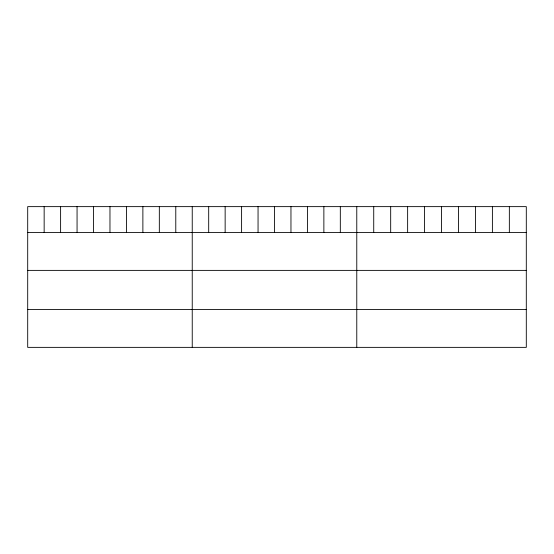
<?xml version="1.0" encoding="UTF-8"?>
<svg xmlns="http://www.w3.org/2000/svg" width="554" height="554" viewBox="0 0 554 554"><rect width="100%" height="100%" fill="white"/><g stroke="black" fill="none" stroke-linecap="round" stroke-linejoin="round"><path stroke-width="0.83" d="M526.3 232.458L526.3 347.365L27.7 347.365L27.7 206.635L526.3 206.635L526.3 232.458L27.7 232.458M27.7 270.38L526.3 270.38M27.7 309.444L526.3 309.444M509.348 206.635L509.348 232.458M492.395 206.635L492.395 232.458M475.443 206.635L475.443 232.458M458.49 206.635L458.49 232.458M441.538 206.635L441.538 232.458M424.586 206.635L424.586 232.458M407.633 206.635L407.633 232.458M390.681 206.635L390.681 232.458M373.728 206.635L373.728 232.458M356.776 206.635L356.776 347.365M340.322 206.635L340.322 232.458M323.868 206.635L323.868 232.458M307.415 206.635L307.415 232.458M290.961 206.635L290.961 232.458M274.507 206.635L274.507 232.458M258.053 206.635L258.053 232.458M241.599 206.635L241.599 232.458M225.146 206.635L225.146 232.458M208.692 206.635L208.692 232.458M192.238 206.635L192.238 347.365M175.784 206.635L175.784 232.458M159.33 206.635L159.33 232.458M142.877 206.635L142.877 232.458M126.423 206.635L126.423 232.458M109.969 206.635L109.969 232.458M93.515 206.635L93.515 232.458M77.061 206.635L77.061 232.458M60.608 206.635L60.608 232.458M44.154 206.635L44.154 232.458"/></g></svg>
